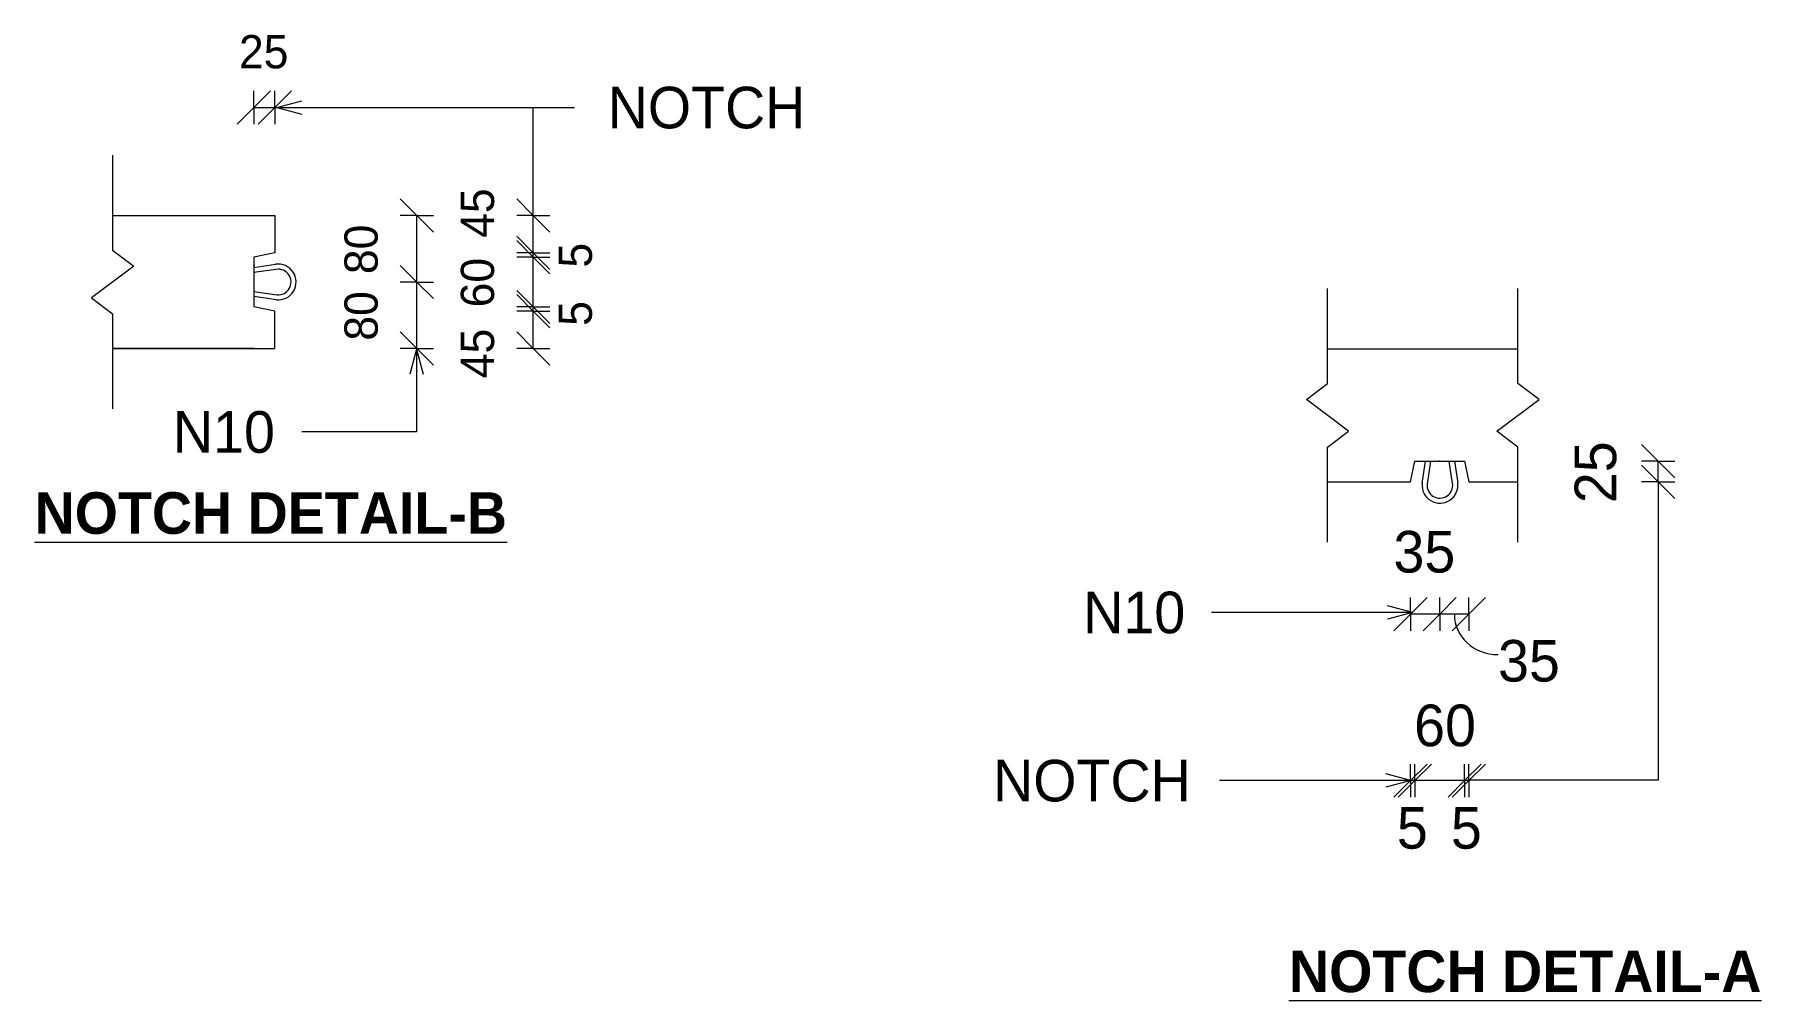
# Model space of a CAD drawing. Header units: millimetres. Extents: x 28381 to 58965, y 1600 to 31954.
# Drawn here: x 56888 to 58965, y 1600 to 2762 of the extents above; entities that cross this region are included whole.
import ezdxf

# ---------------------------------------------------------------- set-up
doc = ezdxf.new("R2010")
doc.units = ezdxf.units.MM
for name, color, linetype, lineweight in [('A-ANNO-DIMS', 211, 'Continuous', 9), ('A-ANNO-DIMS-20', 211, 'Continuous', 9), ('A-DETL-THIN', 151, 'Continuous', 18), ('G-ANNO-TEXT', 231, 'Continuous', 9)]:
    doc.layers.add(name, color=color, linetype=linetype, lineweight=lineweight)
doc.styles.add('Nirmala UI Semilight_1', font='NirmalaS.ttf', dxfattribs={"height": 40})
doc.styles.add('Nirmala UI Semilight_2', font='NirmalaS.ttf', dxfattribs={"height": 50})
doc.styles.add('Nirmala UI Semilight_B', font='', dxfattribs={"height": 50})
doc.styles.get('Nirmala UI Semilight_B').set_extended_font_data('Nirmala UI Semilight', bold=True)
doc.dimstyles.new('Arrow_Filled_-2mm_Arial', dxfattribs={"dimscale": 304.8, "dimtxt": 41.894558, "dimasz": 0.131234, "dimexe": 0.065617, "dimexo": 0.0625, "dimgap": 0.114829, "dimtad": 1, "dimdec": 4, "dimzin": 0, "dimdsep": 46, "dimtxsty": 'Nirmala UI Semilight_1', "dimblk1": 'OBLIQUE', "dimblk2": 'OBLIQUE', "dimsah": 1, "dimcen": 0.09, "dimazin": 0, "dimtfac": 1, "dimtdec": 4, "dimtix": 1, "dimtmove": 0, "dimatfit": 3, "dimfxl": 0.065617, "dimfxlon": 1, "dimtvp": 1, "dimtolj": 1, "dimtzin": 0, "dimarcsym": 2})
doc.dimstyles.new('Arrow_Filled_-2mm_Arial_1', dxfattribs={"dimscale": 304.8, "dimtxt": 41.894558, "dimasz": 0.131234, "dimexe": 0.065617, "dimexo": 0.0625, "dimgap": 0.114829, "dimtad": 1, "dimdec": 4, "dimzin": 0, "dimdsep": 46, "dimtxsty": 'Nirmala UI Semilight_1', "dimblk1": 'OBLIQUE', "dimblk2": 'OBLIQUE', "dimsah": 1, "dimcen": 0.09, "dimazin": 0, "dimtfac": 1, "dimtdec": 4, "dimtix": 1, "dimtmove": 2, "dimatfit": 3, "dimfxl": 0.065617, "dimfxlon": 1, "dimtvp": 1, "dimtolj": 1, "dimtzin": 0, "dimarcsym": 2})
doc.dimstyles.new('Arrow_Filled_-_2_5mm_Arial_4', dxfattribs={"dimscale": 304.8, "dimtxt": 52.368197, "dimasz": 0.131234, "dimexe": 0.065617, "dimexo": 0.0625, "dimgap": 0.114829, "dimtad": 1, "dimdec": 4, "dimzin": 0, "dimdsep": 46, "dimtxsty": 'Nirmala UI Semilight_2', "dimblk1": 'OBLIQUE', "dimblk2": 'OBLIQUE', "dimsah": 1, "dimcen": 0.09, "dimazin": 0, "dimtfac": 1, "dimtdec": 4, "dimtix": 1, "dimtmove": 2, "dimatfit": 3, "dimfxl": 0.065617, "dimfxlon": 1, "dimtvp": 1, "dimtolj": 1, "dimtzin": 0, "dimarcsym": 2})
doc.dimstyles.new('Arrow_Filled_-_2_5mm_Arial_4_1', dxfattribs={"dimscale": 304.8, "dimtxt": 52.368197, "dimasz": 0.131234, "dimexe": 0.065617, "dimexo": 0.0625, "dimgap": 0.114829, "dimtad": 1, "dimdec": 4, "dimzin": 0, "dimdsep": 46, "dimtxsty": 'Nirmala UI Semilight_2', "dimblk1": 'OBLIQUE', "dimblk2": 'OBLIQUE', "dimsah": 1, "dimcen": 0.09, "dimazin": 0, "dimtfac": 1, "dimtdec": 4, "dimtix": 1, "dimtmove": 0, "dimatfit": 3, "dimfxl": 0.065617, "dimfxlon": 1, "dimtvp": 1, "dimtolj": 1, "dimtzin": 0, "dimarcsym": 2})
doc.dimstyles.new('Arrow_Filled_-_2_5mm_Arial_4_2', dxfattribs={"dimscale": 304.8, "dimtxt": 52.368197, "dimasz": 0.131234, "dimexe": 0.065617, "dimexo": 0.0625, "dimgap": 0.114829, "dimtad": 1, "dimdec": 4, "dimzin": 0, "dimdsep": 46, "dimtxsty": 'Nirmala UI Semilight_2', "dimblk1": 'OBLIQUE', "dimblk2": 'OBLIQUE', "dimsah": 1, "dimcen": 0.09, "dimazin": 0, "dimtfac": 1, "dimtdec": 4, "dimtix": 1, "dimtmove": 1, "dimatfit": 3, "dimfxl": 0.065617, "dimfxlon": 1, "dimtvp": 1, "dimtolj": 1, "dimtzin": 0, "dimarcsym": 2})

# ---------------------------------------------------------------- blocks, each defined once
blk = doc.blocks.new('DIMBLOCK73-NOTCH DETAIL 1')
at = {"layer": 'A-ANNO-DIMS-20'}
for p, q in [((57152.3, 2673.8), (57172.3, 2693.8)), ((57152.3, 2673.8), (57152.3, 2693.8)), ((57177.3, 2673.8), (57197.3, 2693.8)), ((57177.3, 2673.8), (57177.3, 2693.8)), ((57152.3, 2673.8), (57132.3, 2653.8)), ((57152.3, 2673.8), (57177.3, 2673.8)), ((57152.3, 2673.8), (57152.3, 2653.8)), ((57177.3, 2673.8), (57157.3, 2653.8)), ((57177.3, 2673.8), (57177.3, 2653.8))]:
    blk.add_line(p, q, dxfattribs=at)
at = {"layer": 'A-ANNO-DIMS-20', "color": 0, "insert": (57134.3, 2760.9), "char_height": 40, "width": 73.125, "attachment_point": 1, "line_spacing_factor": 1.142579, "style": 'Nirmala UI Semilight_1'}
blk.add_mtext('25', dxfattribs=at)
blk = doc.blocks.new('_Oblique')
at = {"color": 0, "linetype": 'ByBlock', "lineweight": -2}
blk.add_line((-0.5, -0.5), (0.5, 0.5), dxfattribs=at)
blk = doc.blocks.new('DIMBLOCK74-NOTCH DETAIL 1')
at = {"layer": 'A-ANNO-DIMS-20'}
for p, q in [((57348.3, 2464), (57328.3, 2484)), ((57348.3, 2464), (57328.3, 2464)), ((57348.3, 2384), (57348.3, 2464)), ((57348.3, 2464), (57368.3, 2444)), ((57348.3, 2464), (57368.3, 2464)), ((57348.3, 2384), (57328.3, 2404)), ((57348.3, 2384), (57328.3, 2384)), ((57348.3, 2384), (57368.3, 2364)), ((57348.3, 2384), (57368.3, 2384))]:
    blk.add_line(p, q, dxfattribs=at)
at = {"layer": 'A-ANNO-DIMS-20', "color": 0, "insert": (57261.1, 2393.5), "char_height": 40, "width": 73.125, "attachment_point": 1, "rotation": 90, "line_spacing_factor": 1.142579, "style": 'Nirmala UI Semilight_1'}
blk.add_mtext('80', dxfattribs=at)
blk = doc.blocks.new('DIMBLOCK75-NOTCH DETAIL 1')
at = {"layer": 'A-ANNO-DIMS-20'}
for p, q in [((57348.3, 2544), (57328.3, 2564)), ((57348.3, 2544), (57328.3, 2544)), ((57348.3, 2464), (57348.3, 2544)), ((57348.3, 2544), (57368.3, 2524)), ((57348.3, 2544), (57368.3, 2544)), ((57348.3, 2464), (57328.3, 2484)), ((57348.3, 2464), (57328.3, 2464)), ((57348.3, 2464), (57368.3, 2444)), ((57348.3, 2464), (57368.3, 2464))]:
    blk.add_line(p, q, dxfattribs=at)
at = {"layer": 'A-ANNO-DIMS-20', "color": 0, "insert": (57261.1, 2473.5), "char_height": 40, "width": 73.125, "attachment_point": 1, "rotation": 90, "line_spacing_factor": 1.142579, "style": 'Nirmala UI Semilight_1'}
blk.add_mtext('80', dxfattribs=at)
blk = doc.blocks.new('DIMBLOCK76-NOTCH DETAIL 1')
at = {"layer": 'A-ANNO-DIMS-20'}
for p, q in [((57488.3, 2429), (57468.3, 2449)), ((57488.3, 2429), (57468.3, 2429)), ((57488.3, 2384), (57488.3, 2429)), ((57488.3, 2429), (57508.3, 2409)), ((57488.3, 2429), (57508.3, 2429)), ((57488.3, 2384), (57468.3, 2404)), ((57488.3, 2384), (57468.3, 2384)), ((57488.3, 2384), (57508.3, 2364)), ((57488.3, 2384), (57508.3, 2384))]:
    blk.add_line(p, q, dxfattribs=at)
at = {"layer": 'A-ANNO-DIMS-20', "color": 0, "insert": (57401.1, 2348.3), "char_height": 40, "width": 74.039, "attachment_point": 1, "rotation": 90, "line_spacing_factor": 1.142579, "style": 'Nirmala UI Semilight_1'}
blk.add_mtext('45', dxfattribs=at)
blk = doc.blocks.new('DIMBLOCK77-NOTCH DETAIL 1')
at = {"layer": 'A-ANNO-DIMS-20'}
for p, q in [((57488.3, 2434), (57468.3, 2454)), ((57488.3, 2429), (57468.3, 2449)), ((57488.3, 2434), (57468.3, 2434)), ((57488.3, 2429), (57488.3, 2434)), ((57488.3, 2434), (57508.3, 2414)), ((57488.3, 2434), (57508.3, 2434)), ((57488.3, 2429), (57468.3, 2429)), ((57488.3, 2429), (57508.3, 2409)), ((57488.3, 2429), (57508.3, 2429))]:
    blk.add_line(p, q, dxfattribs=at)
at = {"layer": 'A-ANNO-DIMS-20', "color": 0, "insert": (57518.8, 2411.3), "char_height": 40, "width": 36.563, "attachment_point": 1, "rotation": 90, "line_spacing_factor": 1.142579, "style": 'Nirmala UI Semilight_1'}
blk.add_mtext('5', dxfattribs=at)
blk = doc.blocks.new('DIMBLOCK78-NOTCH DETAIL 1')
at = {"layer": 'A-ANNO-DIMS-20'}
for p, q in [((57488.3, 2494), (57468.3, 2514)), ((57488.3, 2494), (57468.3, 2494)), ((57488.3, 2434), (57488.3, 2494)), ((57488.3, 2494), (57508.3, 2474)), ((57488.3, 2494), (57508.3, 2494)), ((57488.3, 2434), (57468.3, 2454)), ((57488.3, 2434), (57468.3, 2434)), ((57488.3, 2434), (57508.3, 2414)), ((57488.3, 2434), (57508.3, 2434))]:
    blk.add_line(p, q, dxfattribs=at)
at = {"layer": 'A-ANNO-DIMS-20', "color": 0, "insert": (57401.1, 2433.5), "char_height": 40, "width": 73.125, "attachment_point": 1, "rotation": 90, "line_spacing_factor": 1.142579, "style": 'Nirmala UI Semilight_1'}
blk.add_mtext('60', dxfattribs=at)
blk = doc.blocks.new('DIMBLOCK79-NOTCH DETAIL 1')
at = {"layer": 'A-ANNO-DIMS-20'}
for p, q in [((57488.3, 2499), (57468.3, 2519)), ((57488.3, 2494), (57468.3, 2514)), ((57488.3, 2499), (57468.3, 2499)), ((57488.3, 2494), (57468.3, 2494)), ((57488.3, 2494), (57488.3, 2499)), ((57488.3, 2499), (57508.3, 2479)), ((57488.3, 2499), (57508.3, 2499)), ((57488.3, 2494), (57508.3, 2474)), ((57488.3, 2494), (57508.3, 2494))]:
    blk.add_line(p, q, dxfattribs=at)
at = {"layer": 'A-ANNO-DIMS-20', "color": 0, "insert": (57518.8, 2481.3), "char_height": 40, "width": 36.563, "attachment_point": 1, "rotation": 90, "line_spacing_factor": 1.142579, "style": 'Nirmala UI Semilight_1'}
blk.add_mtext('5', dxfattribs=at)
blk = doc.blocks.new('DIMBLOCK80-NOTCH DETAIL 1')
at = {"layer": 'A-ANNO-DIMS-20'}
for p, q in [((57488.3, 2544), (57468.3, 2564)), ((57488.3, 2544), (57468.3, 2544)), ((57488.3, 2499), (57488.3, 2544)), ((57488.3, 2544), (57508.3, 2524)), ((57488.3, 2544), (57508.3, 2544)), ((57488.3, 2499), (57468.3, 2519)), ((57488.3, 2499), (57468.3, 2499)), ((57488.3, 2499), (57508.3, 2479)), ((57488.3, 2499), (57508.3, 2499))]:
    blk.add_line(p, q, dxfattribs=at)
at = {"layer": 'A-ANNO-DIMS-20', "color": 0, "insert": (57401.1, 2517.1), "char_height": 40, "width": 74.039, "attachment_point": 1, "rotation": 90, "line_spacing_factor": 1.142579, "style": 'Nirmala UI Semilight_1'}
blk.add_mtext('45', dxfattribs=at)
blk = doc.blocks.new('DIMBLOCK81-NOTCH DETAIL A_CLOSED NOTCH CROSS_ Copy 1 Copy 1')
at = {"layer": 'A-ANNO-DIMS-20'}
for p, q in [((58608.4, 1864.5), (58628.4, 1884.5)), ((58608.4, 1864.5), (58608.4, 1884.5)), ((58613.4, 1864.5), (58633.4, 1884.5)), ((58613.4, 1864.5), (58613.4, 1884.5)), ((58608.4, 1864.5), (58588.4, 1844.5)), ((58613.4, 1864.5), (58593.4, 1844.5)), ((58613.4, 1864.5), (58608.4, 1864.5)), ((58608.4, 1864.5), (58608.4, 1844.5)), ((58613.4, 1864.5), (58613.4, 1844.5))]:
    blk.add_line(p, q, dxfattribs=at)
at = {"layer": 'A-ANNO-DIMS-20', "color": 0, "insert": (58591.9, 1832.7), "char_height": 50, "width": 45.703, "attachment_point": 1, "line_spacing_factor": 1.142579, "style": 'Nirmala UI Semilight_2'}
blk.add_mtext('5', dxfattribs=at)
blk = doc.blocks.new('DIMBLOCK82-NOTCH DETAIL A_CLOSED NOTCH CROSS_ Copy 1 Copy 1')
at = {"layer": 'A-ANNO-DIMS-20'}
for p, q in [((58548.4, 1864.5), (58568.4, 1884.5)), ((58548.4, 1864.5), (58548.4, 1884.5)), ((58608.4, 1864.5), (58628.4, 1884.5)), ((58608.4, 1864.5), (58608.4, 1884.5)), ((58548.4, 1864.5), (58528.4, 1844.5)), ((58608.4, 1864.5), (58548.4, 1864.5)), ((58548.4, 1864.5), (58548.4, 1844.5)), ((58608.4, 1864.5), (58588.4, 1844.5)), ((58608.4, 1864.5), (58608.4, 1844.5))]:
    blk.add_line(p, q, dxfattribs=at)
at = {"layer": 'A-ANNO-DIMS-20', "color": 0, "insert": (58547.6, 1955.9), "char_height": 50, "width": 91.406, "attachment_point": 1, "line_spacing_factor": 1.142579, "style": 'Nirmala UI Semilight_2'}
blk.add_mtext('60', dxfattribs=at)
blk = doc.blocks.new('DIMBLOCK83-NOTCH DETAIL A_CLOSED NOTCH CROSS_ Copy 1 Copy 1')
at = {"layer": 'A-ANNO-DIMS-20'}
for p, q in [((58543.4, 1864.5), (58563.4, 1884.5)), ((58543.4, 1864.5), (58543.4, 1884.5)), ((58548.4, 1864.5), (58568.4, 1884.5)), ((58548.4, 1864.5), (58548.4, 1884.5)), ((58543.4, 1864.5), (58523.4, 1844.5)), ((58548.4, 1864.5), (58528.4, 1844.5)), ((58548.4, 1864.5), (58543.4, 1864.5)), ((58543.4, 1864.5), (58543.4, 1844.5)), ((58548.4, 1864.5), (58548.4, 1844.5))]:
    blk.add_line(p, q, dxfattribs=at)
at = {"layer": 'A-ANNO-DIMS-20', "color": 0, "insert": (58526.9, 1832.7), "char_height": 50, "width": 45.703, "attachment_point": 1, "line_spacing_factor": 1.142579, "style": 'Nirmala UI Semilight_2'}
blk.add_mtext('5', dxfattribs=at)
blk = doc.blocks.new('DIMBLOCK84-NOTCH DETAIL A_CLOSED NOTCH CROSS_ Copy 1 Copy 1')
at = {"layer": 'A-ANNO-DIMS-20'}
for p, q in [((58841, 2248.7), (58821, 2268.7)), ((58841, 2248.7), (58821, 2248.7)), ((58841, 2223.7), (58821, 2243.7)), ((58841, 2223.7), (58841, 2248.7)), ((58841, 2248.7), (58861, 2228.7)), ((58841, 2248.7), (58861, 2248.7)), ((58841, 2223.7), (58821, 2223.7)), ((58841, 2223.7), (58861, 2203.7)), ((58841, 2223.7), (58861, 2223.7))]:
    blk.add_line(p, q, dxfattribs=at)
at = {"layer": 'A-ANNO-DIMS-20', "color": 0, "insert": (58740.7, 2198.1), "char_height": 50, "width": 91.406, "attachment_point": 1, "rotation": 90, "line_spacing_factor": 1.142579, "style": 'Nirmala UI Semilight_2'}
blk.add_mtext('25', dxfattribs=at)
blk = doc.blocks.new('DIMBLOCK85-NOTCH DETAIL A_CLOSED NOTCH CROSS_ Copy 1 Copy 1')
at = {"layer": 'A-ANNO-DIMS-20'}
for p, q in [((58578.4, 2064.5), (58598.4, 2084.5)), ((58578.4, 2064.5), (58578.4, 2084.5)), ((58613.4, 2064.5), (58633.4, 2084.5)), ((58613.4, 2064.5), (58613.4, 2084.5)), ((58578.4, 2064.5), (58558.4, 2044.5)), ((58613.4, 2064.5), (58578.4, 2064.5)), ((58578.4, 2064.5), (58578.4, 2044.5)), ((58613.4, 2064.5), (58593.4, 2044.5)), ((58613.4, 2064.5), (58613.4, 2044.5))]:
    blk.add_line(p, q, dxfattribs=at)
blk.add_ellipse((58648.6, 2064.5), major_axis=(52.6, 0), ratio=0.921412, start_param=3.141593, end_param=4.712389, dxfattribs=at)
at = {"layer": 'A-ANNO-DIMS-20', "color": 0, "insert": (58648.6, 2033.6), "char_height": 50, "width": 91.406, "attachment_point": 1, "line_spacing_factor": 1.142579, "style": 'Nirmala UI Semilight_2'}
blk.add_mtext('35', dxfattribs=at)
blk = doc.blocks.new('DIMBLOCK86-NOTCH DETAIL A_CLOSED NOTCH CROSS_ Copy 1 Copy 1')
at = {"layer": 'A-ANNO-DIMS-20'}
for p, q in [((58543.4, 2064.5), (58563.4, 2084.5)), ((58543.4, 2064.5), (58543.4, 2084.5)), ((58578.4, 2064.5), (58598.4, 2084.5)), ((58578.4, 2064.5), (58578.4, 2084.5)), ((58543.4, 2064.5), (58523.4, 2044.5)), ((58578.4, 2064.5), (58543.4, 2064.5)), ((58543.4, 2064.5), (58543.4, 2044.5)), ((58578.4, 2064.5), (58558.4, 2044.5)), ((58578.4, 2064.5), (58578.4, 2044.5))]:
    blk.add_line(p, q, dxfattribs=at)
at = {"layer": 'A-ANNO-DIMS-20', "color": 0, "insert": (58522.8, 2164.7), "char_height": 50, "width": 91.406, "attachment_point": 1, "line_spacing_factor": 1.142579, "style": 'Nirmala UI Semilight_2'}
blk.add_mtext('35', dxfattribs=at)

msp = doc.modelspace()

# ---------------------------------------------------------------- linework, layer by layer
at = {"layer": 'A-DETL-THIN'}
for p, q in [((57177.30809, 2673.75172), (57487.99889, 2673.75172)), ((57487.99889, 2544.00982), (57487.99889, 2673.75172)), ((56982.30809, 2616.40982), (56982.30809, 2502.10982)), ((56982.30809, 2544.00982), (57177.30809, 2544.00982)), ((57177.30809, 2544.00982), (57177.30809, 2499.00982)), ((56982.30809, 2502.10982), (57007.70809, 2483.05982)), ((57177.30809, 2499.00982), (57152.30809, 2494.00982)), ((57152.30809, 2494.00982), (57152.30809, 2434.00982)), ((57007.70809, 2483.05982), (56956.90809, 2444.95982)), ((57152.30809, 2481.51114), (57178.29853, 2485.33652)), ((57153.10809, 2482.20982), (57152.30809, 2482.20982)), ((57179.19636, 2479.23646), (57152.30809, 2475.27893)), ((57153.10809, 2482.20982), (57153.10809, 2483.80982)), ((57152.30809, 2452.71643), (57180.16587, 2448.58536)), ((58443.41454, 2341.81118), (58443.41454, 2456.11118)), ((58672.53438, 2341.81118), (58672.53438, 2456.11118)), ((56956.90809, 2444.95982), (56982.30809, 2425.90982)), ((57179.27991, 2442.61086), (57152.30809, 2446.61055)), ((57177.30809, 2429.00982), (57152.30809, 2434.00982)), ((56982.30809, 2425.90982), (56982.30809, 2311.60982)), ((57177.30809, 2384.00982), (57177.30809, 2429.00982)), ((57152.30809, 2384.00982), (56982.30809, 2384.00982)), ((56982.30809, 2384.00982), (57177.30809, 2384.00982)), ((58443.41454, 2383.8605), (58672.53438, 2383.8605)), ((58418.01454, 2322.76118), (58443.41454, 2341.81118)), ((58697.93438, 2322.76118), (58672.53438, 2341.81118)), ((58468.81454, 2284.66118), (58418.01454, 2322.76118)), ((58647.13438, 2284.66118), (58697.93438, 2322.76118)), ((58443.41454, 2265.61118), (58468.81454, 2284.66118)), ((58443.41454, 2151.31118), (58443.41454, 2265.61118)), ((58672.53438, 2265.61118), (58647.13438, 2284.66118)), ((58672.53438, 2151.31118), (58672.53438, 2265.61118)), ((58543.41454, 2223.71118), (58548.41454, 2248.71118)), ((58548.41454, 2248.71118), (58608.41454, 2248.71118)), ((58557.28959, 2221.73937), (58561.28928, 2248.71118)), ((58567.39516, 2248.71118), (58563.26409, 2220.8534)), ((58578.41454, 2248.71118), (58578.41454, 2249.51328)), ((58593.91519, 2221.82291), (58589.95766, 2248.71118)), ((58596.18987, 2248.71118), (58600.01525, 2222.72074)), ((58608.41454, 2248.71118), (58613.41454, 2223.71118)), ((58443.41454, 2223.71118), (58543.41454, 2223.71118)), ((58613.41454, 2223.71118), (58672.53438, 2223.71118)), ((58840.98241, 2223.71118), (58840.98241, 1864.96118)), ((58840.98241, 1864.96118), (58613.41454, 1864.96118))]:
    msp.add_line(p, q, dxfattribs=at)
for centre, radius, start, end in [((57151.90809, 2483.80982), 1.2, 0, 70.5287891), ((57181.43386, 2464.03444), 21.53159, 264.25871329, 98.37290867), ((57181.44383, 2463.96667), 15.4343, 265.25048335, 98.37290867), ((58578.71316, 2219.58542), 21.53159, 174.25871329, 8.37290867), ((58578.64539, 2219.57544), 15.4343, 175.25048335, 8.37290867)]:
    msp.add_arc(centre, radius, start, end, dxfattribs=at)
at = {"layer": 'G-ANNO-TEXT', "color": 7}
for p, q in [((57179.90476, 2673.7636), (57209.90476, 2681.80208)), ((57179.90476, 2673.7636), (57209.90476, 2665.72512)), ((57179.90476, 2673.7636), (57537.74762, 2673.7636)), ((57347.7499, 2383.1067), (57339.71143, 2353.1067)), ((57347.7499, 2383.1067), (57355.78838, 2353.1067)), ((57347.7499, 2383.1067), (57347.7499, 2283.7342)), ((57237.06778, 2283.7342), (57209.93012, 2283.7342)), ((57347.7499, 2283.7342), (57237.06778, 2283.7342)), ((58331.26406, 2066.69494), (58304.1264, 2066.69494)), ((58545.53724, 2066.69494), (58331.26406, 2066.69494)), ((58545.53724, 2066.69494), (58515.53724, 2074.73341)), ((58545.53724, 2066.69494), (58515.53724, 2058.65646)), ((58543.61085, 1864.52563), (58513.61085, 1872.56411)), ((58331.26406, 1864.52563), (58313.75241, 1864.52563)), ((58543.61085, 1864.52563), (58331.26406, 1864.52563)), ((58543.61085, 1864.52563), (58513.61085, 1856.48716))]:
    msp.add_line(p, q, dxfattribs=at)

# ---------------------------------------------------------------- texts
at = {"layer": 'G-ANNO-TEXT', "color": 7, "char_height": 50, "attachment_point": 1}
for s, insert, width, style in [('NOTCH', (57577.74762, 2698.7636), 282.194, 'Nirmala UI Semilight_2'), ('N10', (57054.83637, 2308.7342), 139.493625, 'Nirmala UI Semilight_2'), ('\\LNOTCH DETAIL-B', (56888.40907, 2211.25201), 655.780375, 'Nirmala UI Semilight_B'), ('N10', (58149.66406, 2091.69494), 139.493625, 'Nirmala UI Semilight_2'), ('NOTCH', (58041.26406, 1889.52563), 282.194, 'Nirmala UI Semilight_2'), ('\\LNOTCH DETAIL-A', (58397.12229, 1660.21829), 662.193875, 'Nirmala UI Semilight_B')]:
    msp.add_mtext(s, dxfattribs=dict(at, insert=insert, width=width, style=style))

# ---------------------------------------------------------------- dimensions: what is measured, and where the dimension line sits
at = {"layer": 'A-ANNO-DIMS'}
for base, p1, p2, dimstyle, override, picture, middle in [((57177.30809, 2673.75172), (57152.30809, 2653.75172), (57177.30809, 2653.75172), 'Arrow_Filled_-2mm_Arial', {"dimpost": '<>', "dimfxl": 25}, 'DIMBLOCK73-NOTCH DETAIL 1', (57164.80809, 2729.42118)), ((58543.41454, 2064.51263), (58578.41454, 2084.51263), (58543.41454, 2084.51263), 'Arrow_Filled_-_2_5mm_Arial_4_1', {"dimpost": '<>', "dimfxl": 35}, 'DIMBLOCK86-NOTCH DETAIL A_CLOSED NOTCH CROSS_ Copy 1 Copy 1', (58560.91454, 2125.36688))]:
    dim = msp.add_linear_dim(base=base, p1=p1, p2=p2, dimstyle=dimstyle, override=override, dxfattribs=at)
    dim.commit()
    dim.dimension.update_dxf_attribs({"geometry": picture, "text_midpoint": middle})
for base, p1, p2, override, picture, middle in [((57488.25529, 2544.00982), (57468.25529, 2499.00982), (57468.25529, 2544.00982), {"dimpost": '<>', "dimfxl": 45}, 'DIMBLOCK80-NOTCH DETAIL 1', (57427.73445, 2554.11899)), ((57488.25529, 2499.00982), (57468.25529, 2494.00982), (57468.25529, 2499.00982), {"dimpost": '<>', "dimfxl": 5}, 'DIMBLOCK79-NOTCH DETAIL 1', (57545.43478, 2499.5567)), ((57488.25529, 2434.00982), (57468.25529, 2429.00982), (57468.25529, 2434.00982), {"dimpost": '<>', "dimfxl": 5}, 'DIMBLOCK77-NOTCH DETAIL 1', (57545.43478, 2429.53468)), ((57488.25529, 2429.00982), (57468.25529, 2384.00982), (57468.25529, 2429.00982), {"dimpost": '<>', "dimfxl": 45}, 'DIMBLOCK76-NOTCH DETAIL 1', (57427.73445, 2385.36748))]:
    dim = msp.add_linear_dim(base=base, p1=p1, p2=p2, angle=90, dimstyle='Arrow_Filled_-2mm_Arial_1', override=override, dxfattribs=at)
    dim.commit()
    dim.dimension.update_dxf_attribs({"geometry": picture, "text_midpoint": middle, "dimtype": 160, "text_rotation": 90})
for base, p1, p2, dimstyle, override, picture, middle in [((57348.255288, 2544.009822), (57328.255288, 2463.966666), (57328.255288, 2544.009822), 'Arrow_Filled_-2mm_Arial', {"dimpost": '<>', "dimfxl": 80.043157}, 'DIMBLOCK75-NOTCH DETAIL 1', (57292.585832, 2503.988244)), ((57488.25529, 2494.00982), (57468.25529, 2434.00982), (57468.25529, 2494.00982), 'Arrow_Filled_-2mm_Arial', {"dimpost": '<>', "dimfxl": 60}, 'DIMBLOCK78-NOTCH DETAIL 1', (57432.57188, 2464.00982)), ((57348.255288, 2463.966666), (57328.255288, 2384.009822), (57328.255288, 2463.966666), 'Arrow_Filled_-2mm_Arial', {"dimpost": '<>', "dimfxl": 79.956843}, 'DIMBLOCK74-NOTCH DETAIL 1', (57292.585832, 2423.988244)), ((58840.98241, 2248.71118), (58820.98241, 2223.71118), (58820.98241, 2248.71118), 'Arrow_Filled_-_2_5mm_Arial_4_1', {"dimpost": '<>', "dimfxl": 25}, 'DIMBLOCK84-NOTCH DETAIL A_CLOSED NOTCH CROSS_ Copy 1 Copy 1', (58780.14559, 2236.21118))]:
    dim = msp.add_linear_dim(base=base, p1=p1, p2=p2, angle=90, dimstyle=dimstyle, override=override, dxfattribs=at)
    dim.commit()
    dim.dimension.update_dxf_attribs({"geometry": picture, "text_midpoint": middle})
for base, p1, p2, dimstyle, override, picture, middle in [((58578.41454, 2064.51263), (58613.41454, 2084.51263), (58578.41454, 2084.51263), 'Arrow_Filled_-_2_5mm_Arial_4_2', {"dimpost": '<>', "dimfxl": 35}, 'DIMBLOCK85-NOTCH DETAIL A_CLOSED NOTCH CROSS_ Copy 1 Copy 1', (58694.26449, 2000.29684)), ((58548.41454, 1864.51263), (58608.41454, 1884.51263), (58548.41454, 1884.51263), 'Arrow_Filled_-_2_5mm_Arial_4', {"dimpost": '<>', "dimfxl": 60}, 'DIMBLOCK82-NOTCH DETAIL A_CLOSED NOTCH CROSS_ Copy 1 Copy 1', (58593.26929, 1922.51832)), ((58543.41454, 1864.51263), (58548.41454, 1884.51263), (58543.41454, 1884.51263), 'Arrow_Filled_-_2_5mm_Arial_4', {"dimpost": '<>', "dimfxl": 5}, 'DIMBLOCK83-NOTCH DETAIL A_CLOSED NOTCH CROSS_ Copy 1 Copy 1', (58549.72314, 1799.3243)), ((58608.41454, 1864.51263), (58613.41454, 1884.51263), (58608.41454, 1884.51263), 'Arrow_Filled_-_2_5mm_Arial_4', {"dimpost": '<>', "dimfxl": 5}, 'DIMBLOCK81-NOTCH DETAIL A_CLOSED NOTCH CROSS_ Copy 1 Copy 1', (58614.72314, 1799.3243))]:
    dim = msp.add_linear_dim(base=base, p1=p1, p2=p2, dimstyle=dimstyle, override=override, dxfattribs=at)
    dim.commit()
    dim.dimension.update_dxf_attribs({"geometry": picture, "text_midpoint": middle, "dimtype": 160})

doc.saveas('drawing.dxf')
